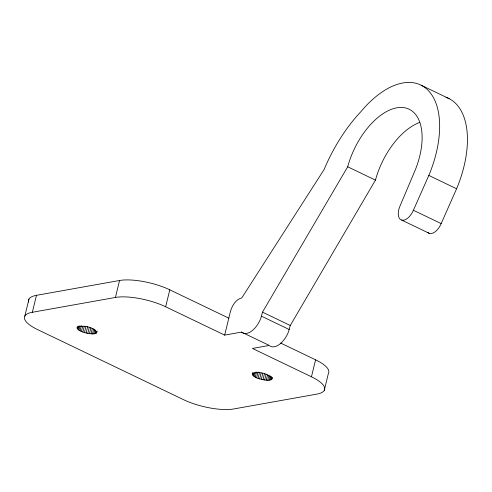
<?xml version="1.0" encoding="UTF-8"?>
<svg xmlns="http://www.w3.org/2000/svg" width="492" height="492" viewBox="0 0 492 492"><rect width="100%" height="100%" fill="white"/><g stroke="black" fill="none" stroke-linecap="round" stroke-linejoin="round"><path stroke-width="0.74" d="M96.795 332.604L96.862 332.082C92.588 326.959 83.449 324.806 77.256 327.229L77.041 327.715C78.646 331.688 84.101 332.303 87.785 333.404C90.682 333.625 96.561 335.409 97.152 331.128M272.002 378.945L272.076 378.422C267.796 373.299 258.663 371.14 252.464 373.569L252.248 374.055C253.86 378.022 259.315 378.643 262.999 379.744C265.889 379.965 271.775 381.749 272.365 377.469M24.84 316.067L28.973 299.111M280.594 343.029L315.587 359.83L311.454 376.786A36.66 11.205 13.7 0 1 316.768 394.129L233.675 408.963A36.66 11.205 13.7 0 1 183.448 399.633L37.656 329.622A36.66 11.205 13.7 0 1 32.343 312.279L36.482 295.323L119.568 280.489A36.66 11.205 13.7 0 1 169.795 289.819L228.811 318.158M77.109 328.275L77.472 326.799M77.465 328.884L78 326.67M78.087 329.523L78.991 325.839M78.972 330.181L80.048 325.753M80.079 330.827L81.34 325.667M81.389 331.46L82.65 326.301M82.859 332.045L84.298 326.147M84.446 332.574L85.885 326.676M86.1 333.035L87.717 326.399M87.785 333.404L89.224 327.506M89.446 333.674L90.885 327.777M91.032 333.847L92.287 328.687M92.502 333.902L93.757 328.742M93.812 333.853L94.888 329.425M94.925 333.687L95.645 330.741M95.811 333.422L96.346 331.208M96.438 333.059L96.795 331.583M32.343 312.279L115.435 297.445L119.568 280.489M429.43 233.417L401.656 220.078A12.853 6.968 -64.3 0 1 399.91 206.283L415.34 169.795A59.28 32.134 -64.3 0 0 401.884 107.447A59.28 32.134 -64.3 0 0 347.69 166.788L262.494 312.143L260.748 318.472A18.376 9.957 -64.3 0 1 241.517 332.106L224.678 335.113L165.663 306.774L169.795 289.819M224.678 335.113L230.379 311.719C231.996 305.938 235.557 299.437 241.806 297.888L324.111 169.525A113.234 61.377 -64.3 0 1 359.308 113.381L361.085 111.426A86.143 46.691 -64.3 0 1 427.333 89.581A86.143 46.691 -64.3 0 1 428.833 175.423L413.391 210.262A12.853 6.968 -64.3 0 1 401.656 220.078M252.322 374.615L252.863 372.401M252.673 375.224L253.214 373.01M253.3 375.863L254.02 372.911M254.179 376.515L255.262 372.093M255.293 377.167L256.553 372.007M256.603 377.801L258.042 371.903M258.072 378.385L259.505 372.487M259.659 378.914L261.092 373.016M261.313 379.369L262.753 373.471M262.999 379.744L264.438 373.846M264.659 380.015L266.092 374.117M266.246 380.181L267.5 375.021M267.716 380.242L268.97 375.082M269.026 380.193L270.102 375.765M270.139 380.027L271.037 376.343M271.018 379.762L271.738 376.811M271.645 379.4L272.008 377.924M269.776 345.839A18.376 9.957 -64.3 0 0 288.515 331.805L290.262 325.483L375.457 180.127A59.28 32.134 -64.3 0 1 419.578 122.496M324.277 390.341L328.41 373.385A36.66 11.205 13.7 0 0 315.587 359.83M427.849 232.501A12.853 6.968 -64.3 0 0 441.164 223.602L456.601 188.762A86.143 46.691 -64.3 0 0 445.93 97.275M421.447 85.368L449.214 98.707M428.833 175.423L456.601 188.762M347.69 166.788L375.457 180.127M413.391 210.262L441.164 223.602M262.494 312.143L290.262 325.483M261.504 316.215L289.271 329.548M241.517 332.106L269.29 345.439L252.445 348.447L311.454 376.786M28.733 302.063A36.66 11.205 13.7 0 1 36.482 295.323M115.435 297.445A36.66 11.205 13.7 0 1 165.663 306.774"/></g></svg>
